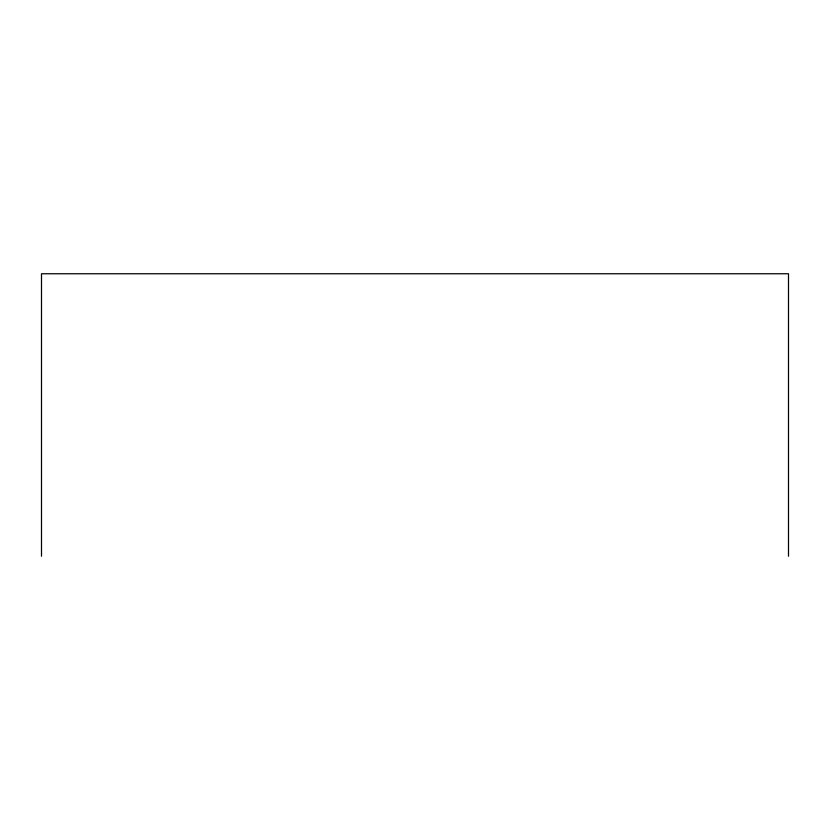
<?xml version="1.0" encoding="UTF-8"?>
<svg xmlns="http://www.w3.org/2000/svg" width="830" height="830" viewBox="0 0 830 830"><rect width="100%" height="100%" fill="white"/><g stroke="black" fill="none" stroke-linecap="round" stroke-linejoin="round"><path stroke-width="1.25" d="M788.5 556.245L788.5 273.755L41.5 273.755L41.5 556.245"/></g></svg>
